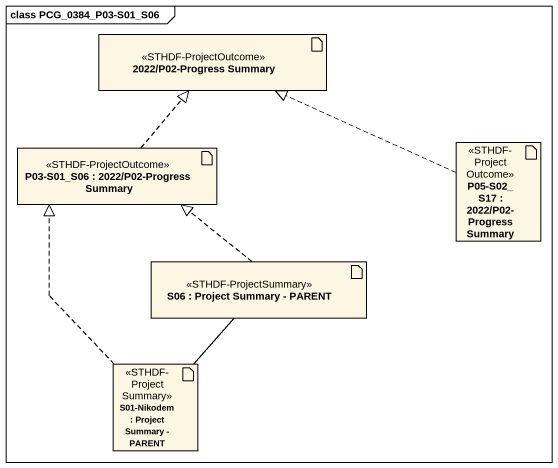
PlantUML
@startuml
mainframe class PCG_0384_P03-S01_S06
artifact "2022/P02-Progress Summary" as a2022_P02_Progress_Summary <<STHDF-ProjectOutcome>>
artifact "P03-S01_S06 : 2022/P02-Progress Summary" as P03_S01_S06 <<STHDF-ProjectOutcome>>
artifact "P05-S02_S17 : 2022/P02-Progress Summary" as P05_S02_S17 <<STHDF-ProjectOutcome>>
artifact "S06 : Project Summary - PARENT" as S06 <<STHDF-ProjectSummary>>
artifact "S01-Nikodem : Project Summary - PARENT" as S01_Nikodem <<STHDF-ProjectSummary>>
P03_S01_S06 .up.|> a2022_P02_Progress_Summary
P05_S02_S17 .left.|> a2022_P02_Progress_Summary
S06 .up.|> P03_S01_S06
S01_Nikodem .up.|> P03_S01_S06
S01_Nikodem -up- S06
@enduml
